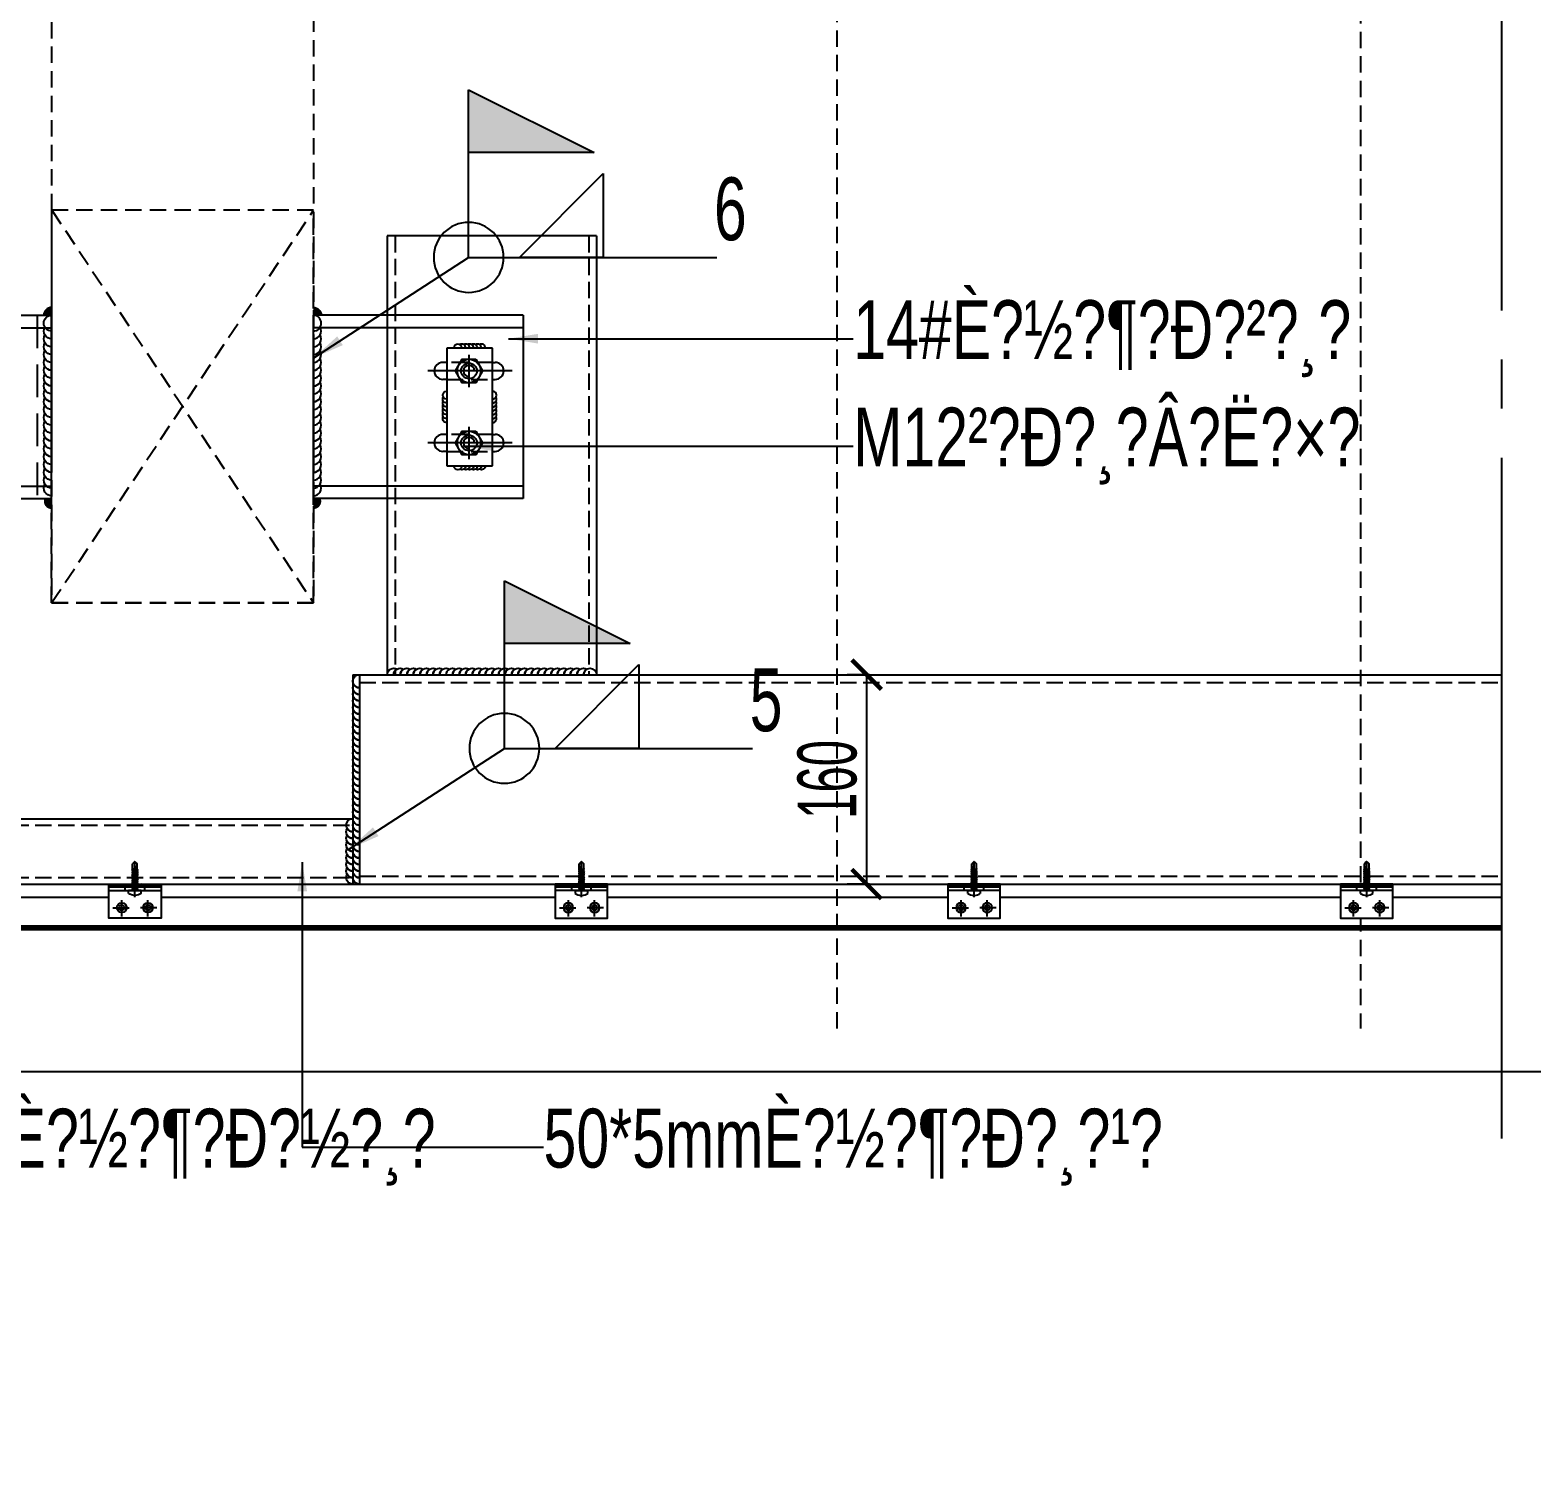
# Model space of a CAD drawing. Extents: x -8792 to 174344, y -43961 to 62816.
# Drawn here: x 126205 to 127353, y -9604 to -8512 of the extents above; entities that cross this region are included whole.
import ezdxf
from ezdxf.xclip import XClip

# ---------------------------------------------------------------- set-up
doc = ezdxf.new("R2010")
doc.units = 0
doc.header["$LTSCALE"] = 50
doc.header["$XCLIPFRAME"] = 0
doc.set_wipeout_variables(frame=1)
for name, pattern in [('( Hidden )', [0.375, 0.25, -0.125]), ('CENTER', [2, 1.25, -0.25, 0.25, -0.25]), ('DASH', [0.35, 0.25, -0.1]), ('DOT2', [0.125, 0, -0.125]), ('HIDDEN', [0.375, 0.25, -0.125]), ('HIDDEN2', [0.1875, 0.125, -0.0625]), ('JIS_08_15', [17.25, 15, -0.75, 0.75, -0.75])]:
    doc.linetypes.add(name, pattern=pattern)
for name, color, linetype in [('#分隔线', 1, 'JIS_08_15'), ('#文字', 2, 'Continuous'), ('#标注', 1, 'Continuous'), ('#焊缝', 1, 'Continuous'), ('#虚线', 8, 'HIDDEN'), ('#配件', 11, 'Continuous'), ('#钢材', 34, 'Continuous'), ('#铝板', 2, 'Continuous'), ('#非幕墙范围构件', 8, 'DASH'), ('0-焊缝', 10, 'Continuous'), ('1 ALU', 90, 'Continuous'), ('1 轴线 辅助线', 1, 'CENTER'), ('3 铝型材 立面主要线', 3, 'Continuous'), ('6 附件', 6, 'Continuous'), ('8 填充 焊缝', 8, 'Continuous'), ('A-FLOR-OTLN', 4, 'DOT2'), ('GASKET', 150, 'Continuous'), ('吊顶', 7, 'Continuous'), ('标注层', 1, 'Continuous')]:
    doc.layers.add(name, color=color, linetype=linetype)
doc.styles.add('HZ', font='jrs.shx', dxfattribs={"width": 0.6, "bigfont": 'hztxt.shx'})
doc.styles.add('JHZX', font='jrs.shx', dxfattribs={"width": 0.6, "bigfont": 'jhz.shx'})
doc.styles.add('文字1', font='jrs.shx', dxfattribs={"width": 0.7, "bigfont": 'hztxt.shx'})
doc.dimstyles.new('JZBZ-1', dxfattribs={"dimtxt": 3, "dimasz": 1.5, "dimexe": 1, "dimexo": 1, "dimgap": 0.5, "dimtad": 1, "dimdec": 1, "dimdsep": 46, "dimtxsty": 'JHZX', "dimblk1": 'ARCHTICK', "dimblk2": 'ARCHTICK', "dimsah": 1, "dimcen": 0, "dimclrd": 1, "dimclre": 1, "dimclrt": 2, "dimadec": 3, "dimazin": 2, "dimtfac": 1, "dimtdec": 1, "dimtix": 1, "dimtmove": 0, "dimatfit": 3, "dimfxl": 0, "dimtolj": 1, "dimlwd": -1, "dimlwe": -1, "dimarcsym": 0})
doc.dimstyles.new('JZBZ-15', dxfattribs={"dimscale": 15, "dimtxt": 3, "dimasz": 1.5, "dimexe": 1, "dimexo": 1, "dimgap": 0.5, "dimtad": 1, "dimdec": 0, "dimdsep": 46, "dimtxsty": 'JHZX', "dimblk1": 'ARCHTICK', "dimblk2": 'ARCHTICK', "dimsah": 1, "dimcen": 0, "dimclrd": 1, "dimclre": 1, "dimclrt": 2, "dimadec": 3, "dimazin": 2, "dimtfac": 1, "dimtdec": 0, "dimtix": 1, "dimtmove": 0, "dimatfit": 3, "dimfxl": 0, "dimtolj": 1, "dimlwd": -1, "dimlwe": -1, "dimarcsym": 0})

# ---------------------------------------------------------------- blocks, each defined once
blk = doc.blocks.new('A$Cbd8d7c8c')
at = {"layer": 'A-FLOR-OTLN', "color": 8}
blk.add_lwpolyline([(-22721.2, -15689.9), (-43719.4, -33393.2, 0.413756), (-43991.6, -36561, 0.189672), (122158.2, -126683, 0.414786), (124666, -124719.5), (133885.2, -48361.9, 0.379931), (116453.3, -23207.9, 0.236452)], format="xyb", dxfattribs=at)
at = {"layer": '吊顶', "const_width": 3}
blk.add_lwpolyline([(36525.2, -42886.2, 0.056654), (31389.8, -41079.3), (30859.1, -40957.8, -0.112536), (21289.5, -36343.7, -0.028917), (3039, -19971, 0.413532), (-633.6, -19953.4), (-31397.9, -50352.8, 0.414781), (-31416.3, -54033.3, 0.170492), (123964.3, -129414.7, 0.412564), (126841.2, -127143.2), (136317.5, -48655.6, 1.269195), (87076.8, -54393.3)], format="xyb", dxfattribs=at)
blk = doc.blocks.new('A$C121c28fc')
at = {"layer": '#非幕墙范围构件', "color": 8, "linetype": '( Hidden )'}
for points in [[(-100, -900.1), (-99.9, 879.9), (100.1, 879.9), (100, -900.1)], [(500.1, 680), (900.1, 680), (900.1, -4395.1), (500.1, -4395.1)], [(-100, -900.1), (100, -900.1), (100, -600.1), (-100, -600.1)]]:
    blk.add_lwpolyline(points, close=True, dxfattribs=at)
for points in [[(-100, -900.1), (100.1, -600.1)], [(-99.9, -600.1), (100.1, -900.1)]]:
    blk.add_lwpolyline(points, dxfattribs=at)
blk = doc.blocks.new('*U209')
at = {"layer": '0-焊缝'}
for centre, end in [((3996.51, 3047.67), 180), ((4001.51, 3047.67), 120), ((4006.51, 3047.67), 120), ((4011.51, 3047.67), 120), ((4016.51, 3047.67), 120), ((4021.51, 3047.67), 120), ((4026.51, 3047.67), 120), ((4031.51, 3047.67), 120), ((4036.51, 3047.67), 120), ((4041.51, 3047.67), 120), ((4046.51, 3047.67), 120), ((4051.51, 3047.67), 120), ((4056.51, 3047.67), 120), ((4061.51, 3047.67), 120), ((4066.51, 3047.67), 120), ((4071.51, 3047.67), 120), ((4076.51, 3047.67), 120), ((4081.51, 3047.67), 120), ((4086.51, 3047.67), 120), ((4091.51, 3047.67), 120), ((4096.51, 3047.67), 120), ((4101.51, 3047.67), 120)]:
    blk.add_arc(centre, 5, 0, end, dxfattribs=at)
blk = doc.blocks.new('*U288')
at = {"layer": '#焊缝'}
for centre, end in [((3996.5, 3047.7), 180), ((4001.5, 3047.7), 120), ((4006.5, 3047.7), 120), ((4011.5, 3047.7), 120), ((4016.5, 3047.7), 120), ((4021.5, 3047.7), 120), ((4026.5, 3047.7), 120)]:
    blk.add_arc(centre, 5, 0, end, dxfattribs=at)
blk = doc.blocks.new('*U289')
at = {"layer": '#焊缝'}
for centre, end in [((3996.5, 3047.7), 180), ((4001.5, 3047.7), 120), ((4006.5, 3047.7), 120), ((4011.5, 3047.7), 120), ((4016.5, 3047.7), 120), ((4021.5, 3047.7), 120), ((4026.5, 3047.7), 120)]:
    blk.add_arc(centre, 5, 0, end, dxfattribs=at)
blk = doc.blocks.new('*U213')
at = {"layer": '#焊缝'}
h = blk.add_hatch(color=256, dxfattribs=at)
edge = h.paths.add_edge_path()
edge.add_line((2355.6, 914.2), (2355.6, 908.2))
edge.add_ellipse((2355.6, 902.2), major_axis=(-4.24, 4.24), ratio=1, start_angle=302.9288, end_angle=315, ccw=False)
edge.add_line((2356.9, 908), (2361.6, 908))
edge.add_ellipse((2355.6, 908.2), major_axis=(4.24, 4.24), ratio=1, start_angle=313.733, end_angle=405)
at = {"layer": '#钢材'}
h = blk.add_hatch(color=256, dxfattribs=at)
edge = h.paths.add_edge_path()
edge.add_line((2361.3, 768.1), (2355.6, 768.1))
edge.add_line((2355.6, 768.1), (2355.6, 760.1))
edge.add_ellipse((2355.6, 766.1), major_axis=(-4.24, 4.24), ratio=1, start_angle=135, end_angle=244.4712)
at = {"layer": '#分隔线'}
for p, q in [((2474.5, 853.3), (2474.5, 878.1)), ((2474.5, 798.3), (2474.5, 823.1)), ((2507.6, 810.7), (2443, 810.7))]:
    blk.add_line(p, q, dxfattribs=at)
at = {"layer": '#分隔线', "color": 34, "ltscale": 0.9}
blk.add_line((2507.6, 865.7), (2443, 865.7), dxfattribs=at)
at = {"layer": '#焊缝', "extrusion": (-1.22461e-16, 5.56886e-30, -1)}
blk.add_arc((-2355.6, 908.2), 6, 90, 180, dxfattribs=at)
at = {"layer": '#配件'}
for points in [[(2479.7, 874.7), (2484.9, 865.7), (2479.7, 856.7), (2469.3, 856.7), (2464.1, 865.7), (2469.3, 874.7)], [(2479.7, 819.7), (2484.9, 810.7), (2479.7, 801.7), (2469.3, 801.7), (2464.1, 810.7), (2469.3, 819.7)]]:
    blk.add_lwpolyline(points, close=True, dxfattribs=at)
for centre, radius in [((2474.5, 865.7), 9), ((2474.5, 865.7), 6), ((2474.5, 810.7), 9), ((2474.5, 810.7), 6)]:
    blk.add_circle(centre, radius, dxfattribs=at)
for centre in [(2474.5, 865.7), (2474.5, 810.7)]:
    blk.add_arc(centre, 4.25, 0, 270, dxfattribs=at)
at = {"layer": '#钢材', "color": 34}
for p, q in [((2515.9, 908.2), (2355.6, 908.2)), ((2355.6, 768.2), (2355.6, 908.2)), ((2515.9, 898.7), (2355.6, 898.7)), ((2355.6, 888.2), (2355.6, 788.2)), ((2492.5, 883.2), (2457.5, 883.2)), ((2457.5, 883.2), (2457.5, 793.2)), ((2492.5, 793.2), (2492.5, 883.2)), ((2457.5, 817.2), (2454.5, 817.2)), ((2515.9, 777.7), (2355.6, 777.7)), ((2515.9, 768.2), (2355.6, 768.2))]:
    blk.add_line(p, q, dxfattribs=at)
at = {"layer": '#钢材', "color": 8, "linetype": 'HIDDEN', "ltscale": 2}
blk.add_line((2412, 908.2), (2412, 768.2), dxfattribs=at)
at = {"layer": '#钢材'}
for p, q in [((2515.9, 908.2), (2515.9, 768.2)), ((2457.5, 872.2), (2454.5, 872.2)), ((2492.5, 872.2), (2494.5, 872.2)), ((2457.5, 859.2), (2454.5, 859.2)), ((2492.5, 859.2), (2494.5, 859.2)), ((2492.5, 817.2), (2494.5, 817.2)), ((2457.5, 804.2), (2454.5, 804.2)), ((2492.5, 804.2), (2494.5, 804.2)), ((2457.5, 793.2), (2492.5, 793.2))]:
    blk.add_line(p, q, dxfattribs=at)
at = {"layer": '#钢材', "linetype": 'Continuous'}
for p, q in [((2454.5, 872.2), (2454.5, 872.2)), ((2494.5, 872.2), (2494.5, 872.2)), ((2454.5, 859.2), (2454.5, 859.2)), ((2494.5, 859.2), (2494.5, 859.2)), ((2454.5, 817.2), (2454.5, 817.2)), ((2494.5, 817.2), (2494.5, 817.2)), ((2454.5, 804.2), (2454.5, 804.2)), ((2494.5, 804.2), (2494.5, 804.2))]:
    blk.add_line(p, q, dxfattribs=at)
at = {"layer": '#钢材', "color": 34, "linetype": 'HIDDEN2', "ltscale": 2}
for p, q in [((2492.5, 872.2), (2457.5, 872.2)), ((2457.5, 859.2), (2492.5, 859.2)), ((2492.5, 817.2), (2457.5, 817.2)), ((2457.5, 804.2), (2492.5, 804.2))]:
    blk.add_line(p, q, dxfattribs=at)
at = {"layer": '#钢材', "color": 34}
for centre, start, end in [((2454.5, 865.7), 90, 270), ((2494.5, 865.7), 270, 90), ((2454.5, 810.7), 90, 270), ((2494.5, 810.7), 270, 90)]:
    blk.add_arc(centre, 6.5, start, end, dxfattribs=at)
at = {"layer": '#钢材', "color": 34, "xscale": 1.2, "yscale": 1.2, "zscale": 1.2, "rotation": 270}
blk.add_blockref('*U209', (-1301.6, 5698), dxfattribs=at)
at = {"layer": '#钢材', "xscale": 0.6, "yscale": 0.6, "zscale": 0.6}
blk.add_blockref('*U288', (68.1, -945.4), dxfattribs=at)
at = {"layer": '#钢材', "yscale": 0.6, "zscale": 0.6}
for name, p, xscale, rotation in [('*U289', (4286.1, 3245.1), -0.6, 90), ('*U289', (663.9, 3245.1), 0.6, 270), ('*U288', (68.1, 2621.8), -0.6, 180)]:
    blk.add_blockref(name, p, dxfattribs=dict(at, xscale=xscale, rotation=rotation))
blk = doc.blocks.new('ST4_8×22-Hp')
at = {"color": 3, "linetype": 'Continuous'}
for p, q in [((-3.7, 0.4), (-3.3, 0.4)), ((-3.3, 0.4), (-3.3, -0.4)), ((-2.1, 4.7), (0, 4.7)), ((0, 4.7), (0, 2)), ((0, 2), (0, -2.6)), ((0.2, 1.8), (0.9, 1.8)), ((1.3, 2.4), (0.9, 1.8)), ((1.3, 2.4), (1.6, 1.8)), ((1.6, 1.8), (2.5, 1.8)), ((2.9, 2.4), (2.5, 1.8)), ((2.9, 2.4), (3.2, 1.8)), ((3.2, 1.8), (4.1, 1.8)), ((4.5, 2.4), (4.1, 1.8)), ((4.5, 2.4), (4.8, 1.8)), ((4.8, 1.8), (5.7, 1.8)), ((6.1, 2.4), (5.7, 1.8)), ((6.1, 2.4), (6.4, 1.8)), ((6.4, 1.8), (7.3, 1.8)), ((7.7, 2.4), (7.3, 1.8)), ((7.7, 2.4), (8, 1.8)), ((8, 1.8), (8.9, 1.8)), ((9.3, 2.4), (8.9, 1.8)), ((9.3, 2.4), (9.6, 1.8)), ((9.6, 1.8), (10.5, 1.8)), ((10.9, 2.4), (10.5, 1.8)), ((10.9, 2.4), (11.2, 1.8)), ((11.2, 1.8), (12.1, 1.8)), ((12.5, 2.4), (12.1, 1.8)), ((12.5, 2.4), (12.8, 1.8)), ((12.8, 1.8), (13.7, 1.8)), ((14.1, 2.4), (13.7, 1.8)), ((14.1, 2.4), (14.4, 1.8)), ((14.4, 1.8), (15.3, 1.8)), ((15.7, 2.4), (15.3, 1.8)), ((15.7, 2.4), (16, 1.8)), ((16, 1.8), (20.5, 1.8)), ((16, 0.4), (16, 0.4)), ((16.3, 0.4), (22, -0.3)), ((22, 0.3), (20.5, 1.8)), ((22, 0), (22, 0.3)), ((-3.7, -0.4), (-3.3, -0.4)), ((-2.1, -4.8), (0, -4.8)), ((0, -2.6), (0, -4.8)), ((0.2, -2.4), (0.3, -2.4)), ((0.7, -1.8), (0.3, -2.4)), ((0.7, -1.8), (1.6, -1.8)), ((1.6, -1.8), (1.9, -2.4)), ((2.3, -1.8), (1.9, -2.4)), ((2.3, -1.8), (3.2, -1.8)), ((3.2, -1.8), (3.5, -2.4)), ((3.9, -1.8), (3.5, -2.4)), ((3.9, -1.8), (4.8, -1.8)), ((4.8, -1.8), (5.1, -2.4)), ((5.5, -1.8), (5.1, -2.4)), ((5.5, -1.8), (6.4, -1.8)), ((6.4, -1.8), (6.7, -2.4)), ((7.1, -1.8), (6.7, -2.4)), ((7.1, -1.8), (8, -1.8)), ((8, -1.8), (8.3, -2.4)), ((8.7, -1.8), (8.3, -2.4)), ((8.7, -1.8), (9.6, -1.8)), ((9.6, -1.8), (9.9, -2.4)), ((10.3, -1.8), (9.9, -2.4)), ((10.3, -1.8), (11.2, -1.8)), ((11.2, -1.8), (11.5, -2.4)), ((11.9, -1.8), (11.5, -2.4)), ((11.9, -1.8), (12.8, -1.8)), ((12.8, -1.8), (13.1, -2.4)), ((13.5, -1.8), (13.1, -2.4)), ((13.5, -1.8), (14.4, -1.8)), ((14.4, -1.8), (14.7, -2.4)), ((15.1, -1.8), (14.7, -2.4)), ((15.1, -1.8), (16, -1.8)), ((16, -1.8), (16.3, -2.4)), ((16.7, -1.8), (16.3, -2.4)), ((16.7, -1.8), (20.5, -1.8)), ((22, -0.3), (20.5, -1.8)), ((22, 0), (22, -0.3))]:
    blk.add_line(p, q, dxfattribs=at)
at = {"color": 6, "linetype": 'Continuous'}
for p, q in [((0, 1.9), (0.7, -1.8)), ((0, 0), (0.3, -2.4)), ((0.9, 1.8), (1.6, -1.8)), ((1.3, 2.4), (1.9, -2.4)), ((1.6, 1.8), (2.3, -1.8)), ((2.5, 1.8), (3.2, -1.8)), ((2.9, 2.4), (3.5, -2.4)), ((3.2, 1.8), (3.9, -1.8)), ((4.1, 1.8), (4.8, -1.8)), ((4.5, 2.4), (5.1, -2.4)), ((4.8, 1.8), (5.5, -1.8)), ((5.7, 1.8), (6.4, -1.8)), ((6.1, 2.4), (6.7, -2.4)), ((6.4, 1.8), (7.1, -1.8)), ((7.3, 1.8), (8, -1.8)), ((7.7, 2.4), (8.3, -2.4)), ((8, 1.8), (8.7, -1.8)), ((8.9, 1.8), (9.6, -1.8)), ((9.3, 2.4), (9.9, -2.4)), ((9.6, 1.8), (10.3, -1.8)), ((10.5, 1.8), (11.2, -1.8)), ((10.9, 2.4), (11.5, -2.4)), ((11.2, 1.8), (11.9, -1.8)), ((12.1, 1.8), (12.8, -1.8)), ((12.5, 2.4), (13.1, -2.4)), ((12.8, 1.8), (13.5, -1.8)), ((13.7, 1.8), (14.4, -1.8)), ((14.1, 2.4), (14.7, -2.4)), ((14.4, 1.8), (15.1, -1.8)), ((15.3, 1.8), (15.6, 0)), ((15.7, 2.4), (15.9, 0.4)), ((16, 1.8), (16.3, 0.4)), ((15.7, -0.2), (16, -1.8)), ((16.1, -0.5), (16.3, -2.4)), ((16.4, -0.3), (16.7, -1.8))]:
    blk.add_line(p, q, dxfattribs=at)
at = {"color": 1, "linetype": 'CENTER', "ltscale": 2.357948}
blk.add_line((-4.9, 0), (22.4, 0), dxfattribs=at)
at = {"color": 3, "linetype": 'Continuous'}
for centre, radius, start, end in [((4.3, 0), 8, 143.5764, 177.134), ((0.2, 2), 0.2, 180, 270), ((16.1, 0), 0.446, 64.7596, 316.5832), ((24.9, 3.3), 4.65, 199.468, 231.5036), ((4.3, 0), 8, 182.866, 216.4236), ((0.2, -2.6), 0.2, 90, 180)]:
    blk.add_arc(centre, radius, start, end, dxfattribs=at)
blk = doc.blocks.new('*U98')
blk.add_wipeout([(-20, 21), (-20, 0), (20, 0), (20, 21)])
at = {"layer": '8 填充 焊缝'}
h = blk.add_hatch(dxfattribs=at)
h.set_pattern_fill('ANSI38', color=256, scale=0.3, style=0)
h.set_pattern_definition([(45, (-1292.2019, -1944.41035), (-0.6735192, 0.6735192), []), (135, (-1292.2019, -1944.41035), (-2.02055763, 0.6735192), [2.38125, -1.42875])])
h.paths.add_polyline_path([(-20, 26), (20, 26), (20, 24), (-20, 24)])
at = {"layer": '1 轴线 辅助线', "ltscale": 0.2}
for p, q in [((-10, 1.2), (-10, 14.8)), ((10, 1.2), (10, 14.8)), ((-16.8, 8), (-3.2, 8)), ((16.8, 8), (3.2, 8))]:
    blk.add_line(p, q, dxfattribs=at)
at = {"layer": '3 铝型材 立面主要线'}
for p, q in [((-7.5, 21), (-7.5, 24)), ((7.5, 21), (7.5, 24)), ((-20, 21), (20, 21))]:
    blk.add_line(p, q, dxfattribs=at)
blk.add_lwpolyline([(-20, 24), (20, 24), (20, 0), (-20, 0)], close=True, dxfattribs=at)
at = {"layer": '6 附件'}
blk.add_lwpolyline([(-20, 26), (20, 26), (20, 24), (-20, 24)], close=True, dxfattribs=at)
for centre, radius in [((-10, 8), 3.74), ((10, 8), 3.74), ((-10, 8), 2), ((10, 8), 2)]:
    blk.add_circle(centre, radius, dxfattribs=at)
at = {"layer": '1 ALU', "xscale": -1, "rotation": 270}
blk.add_blockref('ST4_8×22-Hp', (0, 21), dxfattribs=at)
blk = doc.blocks.new('*U102')
at = {"layer": '#焊缝'}
h = blk.add_hatch(color=256, dxfattribs=at)
edge = h.paths.add_edge_path()
edge.add_line((2400.9, 914.2), (2400.9, 908.2))
edge.add_ellipse((2400.9, 902.2), major_axis=(-4.24, 4.24), ratio=1, start_angle=302.9288, end_angle=315, ccw=False)
edge.add_line((2402.1, 908), (2406.9, 908))
edge.add_ellipse((2400.9, 908.2), major_axis=(4.24, 4.24), ratio=1, start_angle=313.733, end_angle=405)
at = {"layer": '#钢材'}
h = blk.add_hatch(color=256, dxfattribs=at)
edge = h.paths.add_edge_path()
edge.add_line((2406.5, 768.1), (2400.9, 768.1))
edge.add_line((2400.9, 768.1), (2400.9, 760.1))
edge.add_ellipse((2400.9, 766.1), major_axis=(-4.24, 4.24), ratio=1, start_angle=135, end_angle=244.4712)
at = {"layer": '#分隔线'}
for p, q in [((2474.5, 853.3), (2474.5, 878.1)), ((2474.5, 798.3), (2474.5, 823.1)), ((2507.6, 810.7), (2443, 810.7))]:
    blk.add_line(p, q, dxfattribs=at)
at = {"layer": '#分隔线', "color": 34, "ltscale": 0.9}
blk.add_line((2507.6, 865.7), (2443, 865.7), dxfattribs=at)
at = {"layer": '#焊缝', "extrusion": (-1.22461e-16, 5.56886e-30, -1)}
blk.add_arc((-2400.9, 908.2), 6, 90, 180, dxfattribs=at)
at = {"layer": '#配件'}
for points in [[(2479.7, 874.7), (2484.9, 865.7), (2479.7, 856.7), (2469.3, 856.7), (2464.1, 865.7), (2469.3, 874.7)], [(2479.7, 819.7), (2484.9, 810.7), (2479.7, 801.7), (2469.3, 801.7), (2464.1, 810.7), (2469.3, 819.7)]]:
    blk.add_lwpolyline(points, close=True, dxfattribs=at)
for centre, radius in [((2474.5, 865.7), 9), ((2474.5, 865.7), 6), ((2474.5, 810.7), 9), ((2474.5, 810.7), 6)]:
    blk.add_circle(centre, radius, dxfattribs=at)
for centre in [(2474.5, 865.7), (2474.5, 810.7)]:
    blk.add_arc(centre, 4.25, 0, 270, dxfattribs=at)
at = {"layer": '#钢材', "color": 34}
for p, q in [((2515.9, 908.2), (2400.9, 908.2)), ((2400.9, 768.2), (2400.9, 908.2)), ((2515.9, 898.7), (2400.9, 898.7)), ((2400.9, 888.2), (2400.9, 788.2)), ((2492.5, 883.2), (2457.5, 883.2)), ((2457.5, 883.2), (2457.5, 793.2)), ((2492.5, 793.2), (2492.5, 883.2)), ((2457.5, 817.2), (2454.5, 817.2)), ((2515.9, 777.7), (2400.9, 777.7)), ((2515.9, 768.2), (2400.9, 768.2))]:
    blk.add_line(p, q, dxfattribs=at)
at = {"layer": '#钢材', "color": 8, "linetype": 'HIDDEN', "ltscale": 2}
blk.add_line((2412, 908.2), (2412, 768.2), dxfattribs=at)
at = {"layer": '#钢材'}
for p, q in [((2515.9, 908.2), (2515.9, 768.2)), ((2457.5, 872.2), (2454.5, 872.2)), ((2492.5, 872.2), (2494.5, 872.2)), ((2457.5, 859.2), (2454.5, 859.2)), ((2492.5, 859.2), (2494.5, 859.2)), ((2492.5, 817.2), (2494.5, 817.2)), ((2457.5, 804.2), (2454.5, 804.2)), ((2492.5, 804.2), (2494.5, 804.2)), ((2457.5, 793.2), (2492.5, 793.2))]:
    blk.add_line(p, q, dxfattribs=at)
at = {"layer": '#钢材', "linetype": 'Continuous'}
for p, q in [((2454.5, 872.2), (2454.5, 872.2)), ((2494.5, 872.2), (2494.5, 872.2)), ((2454.5, 859.2), (2454.5, 859.2)), ((2494.5, 859.2), (2494.5, 859.2)), ((2454.5, 817.2), (2454.5, 817.2)), ((2494.5, 817.2), (2494.5, 817.2)), ((2454.5, 804.2), (2454.5, 804.2)), ((2494.5, 804.2), (2494.5, 804.2))]:
    blk.add_line(p, q, dxfattribs=at)
at = {"layer": '#钢材', "color": 34, "linetype": 'HIDDEN2', "ltscale": 2}
for p, q in [((2492.5, 872.2), (2457.5, 872.2)), ((2457.5, 859.2), (2492.5, 859.2)), ((2492.5, 817.2), (2457.5, 817.2)), ((2457.5, 804.2), (2492.5, 804.2))]:
    blk.add_line(p, q, dxfattribs=at)
at = {"layer": '#钢材', "color": 34}
for centre, start, end in [((2454.5, 865.7), 90, 270), ((2494.5, 865.7), 270, 90), ((2454.5, 810.7), 90, 270), ((2494.5, 810.7), 270, 90)]:
    blk.add_arc(centre, 6.5, start, end, dxfattribs=at)
at = {"layer": '#钢材', "color": 34, "xscale": 1.2, "yscale": 1.2, "zscale": 1.2, "rotation": 270}
blk.add_blockref('*U209', (-1256.3, 5698), dxfattribs=at)
at = {"layer": '#钢材', "xscale": 0.6, "yscale": 0.6, "zscale": 0.6}
blk.add_blockref('*U288', (68.1, -945.4), dxfattribs=at)
at = {"layer": '#钢材', "yscale": 0.6, "zscale": 0.6}
for name, p, xscale, rotation in [('*U289', (4286.1, 3245.1), -0.6, 90), ('*U289', (663.9, 3245.1), 0.6, 270), ('*U288', (68.1, 2621.8), -0.6, 180)]:
    blk.add_blockref(name, p, dxfattribs=dict(at, xscale=xscale, rotation=rotation))
blk = doc.blocks.new('ASDFDFBBBBBBB')
at = {"layer": '#标注', "ltscale": 10}
for points in [[(56.4, -2805, -0.57735), (63.9, -2800.7, 0.267949), (61.4, -2805, -0.57735), (68.9, -2800.7, 0.267949), (66.4, -2805, -0.57735), (73.9, -2800.7, 0.267949), (71.4, -2805, -0.57735), (78.9, -2800.7, 0.267949), (76.4, -2805, -0.57735), (83.9, -2800.7, 0.267949), (81.4, -2805, -0.57735), (88.9, -2800.7, 0.267949), (86.4, -2805, -0.57735), (93.9, -2800.7, 0.267949), (91.4, -2805, -0.57735), (98.9, -2800.7, 0.267949), (96.4, -2805, -0.57735), (103.9, -2800.7, 0.267949), (101.4, -2805, -0.57735), (108.9, -2800.7, 0.267949), (106.4, -2805, -0.57735), (113.9, -2800.7, 0.267949), (111.4, -2805, -0.57735), (118.9, -2800.7, 0.267949), (116.4, -2805, -0.57735), (123.9, -2800.7, 0.267949), (121.4, -2805, -0.57735), (128.9, -2800.7, 0.267949), (126.4, -2805, -0.57735), (133.9, -2800.7, 0.267949), (131.4, -2805, -0.57735), (138.9, -2800.7, 0.267949), (136.4, -2805, -0.57735), (143.9, -2800.7, 0.267949), (141.4, -2805, -0.57735), (148.9, -2800.7, 0.267949), (146.4, -2805, -0.57735), (153.9, -2800.7, 0.267949), (151.4, -2805, -0.57735), (158.9, -2800.7, 0.267949), (156.4, -2805, -0.57735), (163.9, -2800.7, 0.267949), (161.4, -2805, -0.57735), (168.9, -2800.7, 0.267949), (166.4, -2805, -0.57735), (173.9, -2800.7, 0.267949), (171.4, -2805, -0.57735), (178.9, -2800.7, 0.267949), (176.4, -2805, -0.57735), (183.9, -2800.7, 0.267949), (181.4, -2805, -0.57735), (188.9, -2800.7, 0.267949), (186.4, -2805, -0.57735), (193.9, -2800.7, 0.267949), (191.4, -2805, -0.57735), (198.9, -2800.7, 0.267949), (196.4, -2805, -0.57735), (203.9, -2800.7, 0.267949), (201.4, -2805, -0.57735), (208.9, -2800.7, 0.267949), (206.4, -2805, -1), (216.4, -2805, -1)], [(35.1, -2965, -0.57735), (30.8, -2957.5, 0.267949), (35.1, -2960, -0.57735), (30.8, -2952.5, 0.267949), (35.1, -2955, -0.57735), (30.8, -2947.5, 0.267949), (35.1, -2950, -0.57735), (30.8, -2942.5, 0.267949), (35.1, -2945, -0.57735), (30.8, -2937.5, 0.267949), (35.1, -2940, -0.57735), (30.8, -2932.5, 0.267949), (35.1, -2935, -0.57735), (30.8, -2927.5, 0.267949), (35.1, -2930, -0.57735), (30.8, -2922.5, 0.267949), (35.1, -2925, -0.57735), (30.8, -2917.5, 0.267949), (35.1, -2920, -0.57735), (30.8, -2912.5, 0.267949), (35.1, -2915, -0.57735), (30.8, -2907.5, 0.267949), (35.1, -2910, -0.57735), (30.8, -2902.5, 0.267949), (35.1, -2905, -0.57735), (30.8, -2897.5, 0.267949), (35.1, -2900, -0.57735), (30.8, -2892.5, 0.267949), (35.1, -2895, -0.57735), (30.8, -2887.5, 0.267949), (35.1, -2890, -0.57735), (30.8, -2882.5, 0.267949), (35.1, -2885, -0.57735), (30.8, -2877.5, 0.267949), (35.1, -2880, -0.57735), (30.8, -2872.5, 0.267949), (35.1, -2875, -0.57735), (30.8, -2867.5, 0.267949), (35.1, -2870, -0.57735), (30.8, -2862.5, 0.267949), (35.1, -2865, -0.57735), (30.8, -2857.5, 0.267949), (35.1, -2860, -0.57735), (30.8, -2852.5, 0.267949), (35.1, -2855, -0.57735), (30.8, -2847.5, 0.267949), (35.1, -2850, -0.57735), (30.8, -2842.5, 0.267949), (35.1, -2845, -0.57735), (30.8, -2837.5, 0.267949), (35.1, -2840, -0.57735), (30.8, -2832.5, 0.267949), (35.1, -2835, -0.57735), (30.8, -2827.5, 0.267949), (35.1, -2830, -0.57735), (30.8, -2822.5, 0.267949), (35.1, -2825, -0.57735), (30.8, -2817.5, 0.267949), (35.1, -2820, -0.57735), (30.8, -2812.5, 0.267949), (35.1, -2815, -1), (35.1, -2805, -1)], [(30.1, -2965, -0.57735), (25.8, -2957.5, 0.267949), (30.1, -2960, -0.57735), (25.8, -2952.5, 0.267949), (30.1, -2955, -0.57735), (25.8, -2947.5, 0.267949), (30.1, -2950, -0.57735), (25.8, -2942.5, 0.267949), (30.1, -2945, -0.57735), (25.8, -2937.5, 0.267949), (30.1, -2940, -0.57735), (25.8, -2932.5, 0.267949), (30.1, -2935, -0.57735), (25.8, -2927.5, 0.267949), (30.1, -2930, -0.57735), (25.8, -2922.5, 0.267949), (30.1, -2925, -1), (30.1, -2915, -1)]]:
    blk.add_lwpolyline(points, format="xyb", dxfattribs=at)
at = {"layer": '#虚线', "color": 8, "linetype": 'DASH'}
for p, q in [((62.4, -2469.8), (62.4, -2805)), ((210.4, -2469.8), (210.4, -2805)), ((35.1, -2811), (5570.9, -2811)), ((-265, -2920), (30.1, -2920)), ((-265, -2960), (30.1, -2960)), ((35.1, -2959), (5570.9, -2959))]:
    blk.add_line(p, q, dxfattribs=at)
at = {"layer": '#钢材', "ltscale": 10}
for p, q in [((56.4, -2469.8), (56.4, -2805)), ((216.4, -2469.8), (56.4, -2469.8)), ((216.4, -2469.8), (216.4, -2805)), ((30.1, -2805), (5570.9, -2805)), ((30.1, -2805), (30.1, -2965)), ((35.1, -2805), (35.1, -2965)), ((-265, -2915), (30.1, -2915)), ((-265, -2965), (30.1, -2965)), ((30.1, -2965), (5570.9, -2965))]:
    blk.add_line(p, q, dxfattribs=at)
at = {"layer": '#铝板'}
for points in [[(2292.5, -2975), (2292.5, -3000), (-282.5, -3000), (-282.5, -2975), (2292.5, -2975)], [(2289.5, -2975), (2289.5, -2997), (-279.5, -2997), (-279.5, -2975)]]:
    blk.add_lwpolyline(points, dxfattribs=at)
at = {"linetype": 'DASH', "ltscale": 150, "const_width": 3}
blk.add_lwpolyline([(2259.4, -2998.5), (-259.2, -2998.5)], dxfattribs=at)
at = {"layer": '#焊缝', "xscale": -1}
blk.add_blockref('*U102', (2200.9, -3438.6), dxfattribs=at)
at = {"layer": '#焊缝'}
blk.add_blockref('*U213', (-2355.6, -3438.6), dxfattribs=at)
at = {"extrusion": (0, 0, -1), "xscale": -1, "zscale": -1}
blk.add_blockref('*U98', (136.4, -2991), dxfattribs=at)
blk = doc.blocks.new('_ARCHTICK')
at = {"color": 0, "linetype": 'ByBlock', "const_width": 0.15}
blk.add_lwpolyline([(-0.5, -0.5), (0.5, 0.5)], dxfattribs=at)
blk = doc.blocks.new('*D232')
at = {"layer": '#标注', "color": 1, "ltscale": 10, "transparency": 16777216}
for p, q in [((126131.5, -9214.9), (126131.5, -9323)), ((129380.9, -9217.1), (129380.9, -9323)), ((126131.5, -9308), (129380.9, -9308))]:
    blk.add_line(p, q, dxfattribs=at)
at = {"layer": 'Defpoints', "color": 0, "ltscale": 10, "transparency": 16777216}
for p in [(126131.5, -9199.9), (129380.9, -9202.1), (129380.9, -9308)]:
    blk.add_point(p, dxfattribs=at)
at = {"layer": '#标注', "color": 1, "ltscale": 10, "transparency": 16777216, "xscale": 22.5, "yscale": 22.5, "zscale": 22.5, "rotation": 180}
blk.add_blockref('_ARCHTICK', (126131.5, -9308), dxfattribs=at)
at = {"layer": '#标注', "color": 1, "ltscale": 10, "transparency": 16777216, "xscale": 22.5, "yscale": 22.5, "zscale": 22.5}
blk.add_blockref('_ARCHTICK', (129380.9, -9308), dxfattribs=at)
at = {"layer": '#标注', "color": 2, "ltscale": 10, "transparency": 16777216, "insert": (127756.2, -9278), "char_height": 45, "attachment_point": 5, "style": 'JHZX'}
blk.add_mtext('\\A1;DIM', dxfattribs=at)
blk = doc.blocks.new('*D233')
at = {"layer": '#标注', "color": 1, "ltscale": 10, "transparency": 16777216}
for p, q in [((126846.5, -9004.9), (126829.2, -9004.9)), ((126844.2, -9004.9), (126844.2, -9164.9)), ((126846.5, -9164.9), (126829.2, -9164.9))]:
    blk.add_line(p, q, dxfattribs=at)
at = {"layer": 'Defpoints', "color": 0, "ltscale": 10, "transparency": 16777216}
for p in [(126861.5, -9004.9), (126844.2, -9164.9), (126861.5, -9164.9)]:
    blk.add_point(p, dxfattribs=at)
at = {"layer": '#标注', "color": 1, "ltscale": 10, "transparency": 16777216, "xscale": 22.5, "yscale": 22.5, "zscale": 22.5}
for p, rotation in [((126844.2, -9004.9), 90), ((126844.2, -9164.9), 270)]:
    blk.add_blockref('_ARCHTICK', p, dxfattribs=dict(at, rotation=rotation))
at = {"layer": '#标注', "color": 2, "ltscale": 10, "transparency": 16777216, "insert": (126814.2, -9084.9), "char_height": 45, "attachment_point": 5, "rotation": 90, "style": 'JHZX'}
blk.add_mtext('\\A1;160', dxfattribs=at)
blk = doc.blocks.new('XC')
at = {"layer": '标注层'}
blk.add_hatch(color=256, dxfattribs=at).paths.add_polyline_path([(0, 8), (0, 5), (6, 5)])
for p, q in [((0, 0), (0, 8)), ((0, 8), (6, 5)), ((6, 5), (0, 5))]:
    blk.add_line(p, q, dxfattribs=at)
blk = doc.blocks.new('JH')
at = {"layer": '标注层'}
for p, q in [((0, 4), (0, 0)), ((4, 0), (0, 4)), ((0, 0), (4, 0))]:
    blk.add_line(p, q, dxfattribs=at)
blk = doc.blocks.new('*U97')
at = {"layer": '标注层'}
blk.add_line((0, 0), (-11.856, 0), dxfattribs=at)
blk.add_circle((0, 0), 1.67, dxfattribs=at)
at = {"layer": '标注层', "xscale": -1}
blk.add_blockref('XC', (0, 0), dxfattribs=at)
at = {"layer": '标注层'}
blk.add_blockref('JH', (-6.422, 0), dxfattribs=at)
at = {"layer": '标注层', "style": 'HZ', "width": 0.7}
blk.add_attdef('高度', (-11.718, 0.819), '', height=3, dxfattribs=at)
blk.add_leader([(7.401, -4.799), (0, 0)], dimstyle='JZBZ-1')

msp = doc.modelspace()

# ---------------------------------------------------------------- block references
at = {"ltscale": 10}
ref = msp.add_blockref('A$Cbd8d7c8c', (22321.982, 94074.685), dxfattribs=at)
XClip(ref).set_block_clipping_path([(76291.0063025201, -72283.9918497168), (103268.9259821397, -47877.3086105986)])
at = {"ltscale": 12}
ref = msp.add_blockref('A$C121c28fc', (126321.459, -8049.9), dxfattribs=at)
XClip(ref).set_block_clipping_path([(-146.1465453927, -1225.2288798874), (1007.8686363499, 1668.722042178)])
ref = msp.add_blockref('ASDFDFBBBBBBB', (125388.756, -6199.9), dxfattribs=at)
XClip(ref).set_block_clipping_path([(2001.5826316674, -3011.9675299079), (3992.1140246578, -2687.23045781)])

# ---------------------------------------------------------------- texts
at = {"layer": '#文字', "char_height": 45, "attachment_point": 4, "style": '文字1'}
for s, insert in [('{\\Fjrs,jhz|c134;\\W0.75;L30*4mmÈ?½?¶?Ð?½?¸?}', (125993.873, -9365.892)), ('{\\Fjrs,jhz|c134;\\W0.75;50*5mmÈ?½?¶?Ð?¸?¹?}', (126597.284, -9365.892))]:
    msp.add_mtext(s, dxfattribs=dict(at, insert=insert))

# ---------------------------------------------------------------- next in the draw order: block references
at = {"ltscale": 12}
ref = msp.add_blockref('ASDFDFBBBBBBB', (126421.46, -6199.9), dxfattribs=at)
XClip(ref).set_block_clipping_path([(-589.7683915606, -3011.9675299079), (907.8683294281, 1264.8926792999)])

# ---------------------------------------------------------------- next in the draw order: linework, layer by layer
at = {"layer": '#分隔线'}
msp.add_lwpolyline([(127329.328, -6251.584), (127329.328, -9359.274)], dxfattribs=at)

# ---------------------------------------------------------------- next in the draw order: block references
at = {"extrusion": (0, 0, -1), "zscale": -1}
for p in [(-126626.311, -9190.9), (-126926.311, -9190.9), (-127226.311, -9190.9)]:
    msp.add_blockref('*U98', p, dxfattribs=at)
at = {"layer": 'GASKET'}
ref = msp.add_blockref('*U97', (126540.09, -8686.035), dxfattribs=dict(at, xscale=-16, yscale=16, zscale=16))
ref.add_attrib('高度', '6', (126727.58, -8672.933), dxfattribs={"layer": '标注层', "height": 48, "style": 'HZ', "width": 0.7})
ref = msp.add_blockref('*U97', (126567.394, -9061.159), dxfattribs=dict(at, xscale=-16, yscale=16, zscale=16))
ref.add_attrib('高度', '5', (126754.883, -9048.057), dxfattribs={"layer": '标注层', "height": 48, "style": 'HZ', "width": 0.7})

# ---------------------------------------------------------------- next in the draw order: texts
at = {"layer": '#文字', "char_height": 45, "attachment_point": 4, "style": '文字1'}
for s, insert in [('{\\Fjrs,jhz|c134;\\W0.75;14#È?½?¶?Ð?²?¸?}', (126833.931, -8748.184)), ('{\\Fjrs,jhz|c134;\\W0.75;M12²?Ð?¸?Â?Ë?×?}', (126833.931, -8830.219))]:
    msp.add_mtext(s, dxfattribs=dict(at, insert=insert))

# ---------------------------------------------------------------- next in the draw order: dimensions: what is measured, and where the dimension line sits
at = {"layer": '#标注', "ltscale": 10}
dim = msp.add_linear_dim(base=(126844.239, -9164.9), p1=(126861.502, -9004.9), p2=(126861.502, -9164.9), angle=90, dimstyle='JZBZ-15', dxfattribs=at)
dim.commit()
dim.dimension.update_dxf_attribs({"geometry": '*D233', "text_midpoint": (126814.239, -9084.9)})
dim = msp.add_linear_dim(base=(129380.87, -9308.011), p1=(126131.459, -9199.9), p2=(129380.87, -9202.125), text='DIM', dimstyle='JZBZ-15', dxfattribs=at)
dim.commit()
dim.dimension.update_dxf_attribs({"geometry": '*D232', "text_midpoint": (127756.165, -9278.011)})

# ---------------------------------------------------------------- next in the draw order: leaders
for points in [[(126570.574, -8748.184), (126833.931, -8748.184)], [(126536.245, -8830.219), (126833.931, -8830.219)], [(126412.914, -9148.029), (126412.914, -9365.892), (126597.284, -9365.892)]]:
    msp.add_leader(points, dimstyle='JZBZ-15', dxfattribs=at)

doc.saveas('drawing.dxf')
